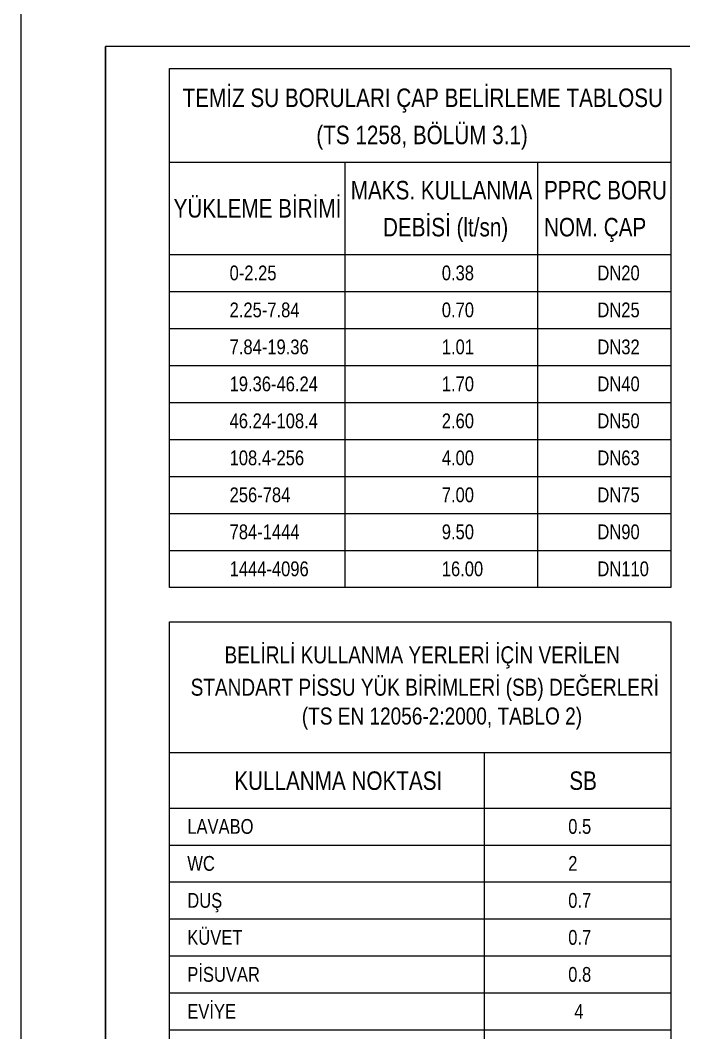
# Model space of a CAD drawing. Header units: centimetres. Extents: x -3962 to 543607, y -2 to 2802.
# Drawn here: x 25534 to 25966, y 1158 to 1817 of the extents above; entities that cross this region are included whole.
import ezdxf

# ---------------------------------------------------------------- set-up
doc = ezdxf.new("R2010")
doc.units = ezdxf.units.CM
doc.layers.add('ANTED', color=144, linetype='CONTINUOUS', lineweight=0)
doc.layers.add('Renkli Tarama', color=7, linetype='CONTINUOUS', lineweight=0)
for name, color, linetype in [('MTY-CİHAZ', 135, 'CONTINUOUS'), ('ROTAS-PAFTA', 7, 'CONTINUOUS'), ('ROTAS-VANA', 1, 'CONTINUOUS')]:
    doc.layers.add(name, color=color, linetype=linetype)
doc.styles.add('ÇAP', font='arial.ttf')

# ---------------------------------------------------------------- blocks, each defined once
blk = doc.blocks.new('SIHHİ DETAYLAR')
at = {"layer": 'ANTED'}
blk.add_line((0, 0), (0, 1500), dxfattribs=at)
blk.add_line((0, 0), (0, 1500), dxfattribs=at)
blk.add_line((0, 0), (0, 1500), dxfattribs=at)
at = {"layer": 'MTY-CİHAZ'}
for p, q in [((41.55, 1424.77), (367.33, 1424.77)), ((155.5, 1424.77), (155.5, 1148.1)), ((280.62, 1424.77), (280.62, 1148.1)), ((41.55, 1364.62), (367.33, 1364.62)), ((41.55, 1340.56), (367.33, 1340.56)), ((41.55, 1316.5), (367.33, 1316.5)), ((41.55, 1292.45), (367.33, 1292.45)), ((41.55, 1268.39), (367.33, 1268.39)), ((41.55, 1244.33), (367.33, 1244.33)), ((41.55, 1220.27), (367.33, 1220.27)), ((41.55, 1196.21), (367.33, 1196.21)), ((41.55, 1172.15), (367.33, 1172.15)), ((41.55, 1040.68), (367.33, 1040.68)), ((246.05, 1040.68), (246.05, 764.01)), ((41.55, 1004.6), (367.33, 1004.6)), ((41.55, 980.54), (367.33, 980.54)), ((41.55, 956.48), (367.33, 956.48)), ((41.55, 932.42), (367.33, 932.42)), ((41.55, 908.36), (367.33, 908.36)), ((41.55, 884.3), (367.33, 884.3)), ((41.55, 860.25), (367.33, 860.25))]:
    blk.add_line(p, q, dxfattribs=at)
for points in [[(0, 0), (408.88, 0), (408.88, 1500), (0, 1500)], [(41.55, 1485.62), (367.33, 1485.62), (367.33, 1148.1), (41.55, 1148.1)], [(41.55, 1125.6), (367.33, 1125.6), (367.33, 764.01), (41.55, 764.01)]]:
    blk.add_lwpolyline(points, close=True, dxfattribs=at)
at = {"layer": 'MTY-CİHAZ', "color": 41, "style": 'ÇAP', "width": 0.8}
for s, height, p in [('TEMİZ SU BORULARI ÇAP BELİRLEME TABLOSU', 12.0292, (50.04, 1460.55)), ('(TS 1258, BÖLÜM 3.1)', 12.0292, (136.95, 1436.38)), ('MAKS. KULLANMA', 12.0292, (159.33, 1400.46)), ('PPRC BORU', 12.029, (284.94, 1400.46)), ('YÜKLEME BİRİMİ', 12.0292, (44.16, 1388.65)), ('DEBİSİ (lt/sn)', 12.0292, (180.28, 1376.4)), ('NOM. ÇAP', 12.029, (284.94, 1376.4)), ('0-2.25', 9.623, (80.58, 1347.84)), ('0.38', 9.623, (218.5, 1347.84)), ('DN20', 9.623, (319.65, 1347.84)), ('2.25-7.84', 9.623, (80.58, 1323.78)), ('0.70', 9.623, (218.5, 1323.78)), ('DN25', 9.623, (319.65, 1323.78)), ('7.84-19.36', 9.623, (80.58, 1299.72)), ('1.01', 9.623, (218.5, 1299.72)), ('DN32', 9.623, (319.65, 1299.72)), ('19.36-46.24', 9.6234, (80.58, 1275.66)), ('1.70', 9.623, (218.5, 1275.66)), ('DN40', 9.623, (319.65, 1275.66)), ('46.24-108.4', 9.6234, (80.58, 1251.61)), ('2.60', 9.623, (218.5, 1251.61)), ('DN50', 9.623, (319.65, 1251.61)), ('108.4-256', 9.623, (80.58, 1227.55)), ('4.00', 9.623, (218.5, 1227.55)), ('DN63', 9.623, (319.65, 1227.55)), ('256-784', 9.623, (80.58, 1203.49)), ('7.00', 9.623, (218.5, 1203.49)), ('DN75', 9.623, (319.65, 1203.49)), ('784-1444', 9.623, (80.58, 1179.43)), ('9.50', 9.623, (218.5, 1179.43)), ('DN90', 9.623, (319.65, 1179.43)), ('1444-4096', 9.623, (80.58, 1155.37)), ('16.00', 9.623, (218.5, 1155.37)), ('DN110', 9.623, (319.65, 1155.37)), ('BELİRLİ KULLANMA YERLERİ İÇİN VERİLEN', 11.0669, (77.26, 1098.7)), ('STANDART PİSSU YÜK BİRİMLERİ (SB) DEĞERLERİ', 11.0669, (55.25, 1077.64)), ('(TS EN 12056-2:2000, TABLO 2)', 11.0669, (127.53, 1058.89)), ('KULLANMA NOKTASI', 12.0292, (83.61, 1016.38)), ('SB', 12.029, (301.4, 1016.38)), ('LAVABO', 9.623, (53.08, 987.81)), ('0.5', 9.623, (300.69, 987.81)), ('WC', 9.623, (53.08, 963.76)), ('2', 9.62, (300.69, 963.76)), ('DUŞ', 9.623, (53.08, 939.7)), ('0.7', 9.623, (300.69, 939.7)), ('KÜVET', 9.623, (53.08, 915.64)), ('0.7', 9.623, (300.69, 915.64)), ('PİSUVAR', 9.623, (53.08, 891.58)), ('0.8', 9.623, (300.69, 891.58)), ('EVİYE', 9.623, (53.08, 867.52)), ('4', 9.62, (304.68, 867.52))]:
    blk.add_text(s, height=height, dxfattribs=at).set_placement(p)
blk = doc.blocks.new('MTY-SIHHİ DETAYLAR')
at = {"layer": 'Renkli Tarama'}
blk.add_blockref('SIHHİ DETAYLAR', (257713.28, -444848.48), dxfattribs=at)

msp = doc.modelspace()

# ---------------------------------------------------------------- linework, layer by layer
at = {"layer": 'ROTAS-PAFTA', "const_width": 1}
msp.add_lwpolyline([(25535, 25), (543580.43, 25), (543580.43, 2775), (25535, 2775)], close=True, dxfattribs=at)

# ---------------------------------------------------------------- block references
at = {"layer": 'ROTAS-VANA'}
msp.add_blockref('MTY-SIHHİ DETAYLAR', (-232123.28, 445148.48), dxfattribs=at)

doc.saveas('drawing.dxf')
